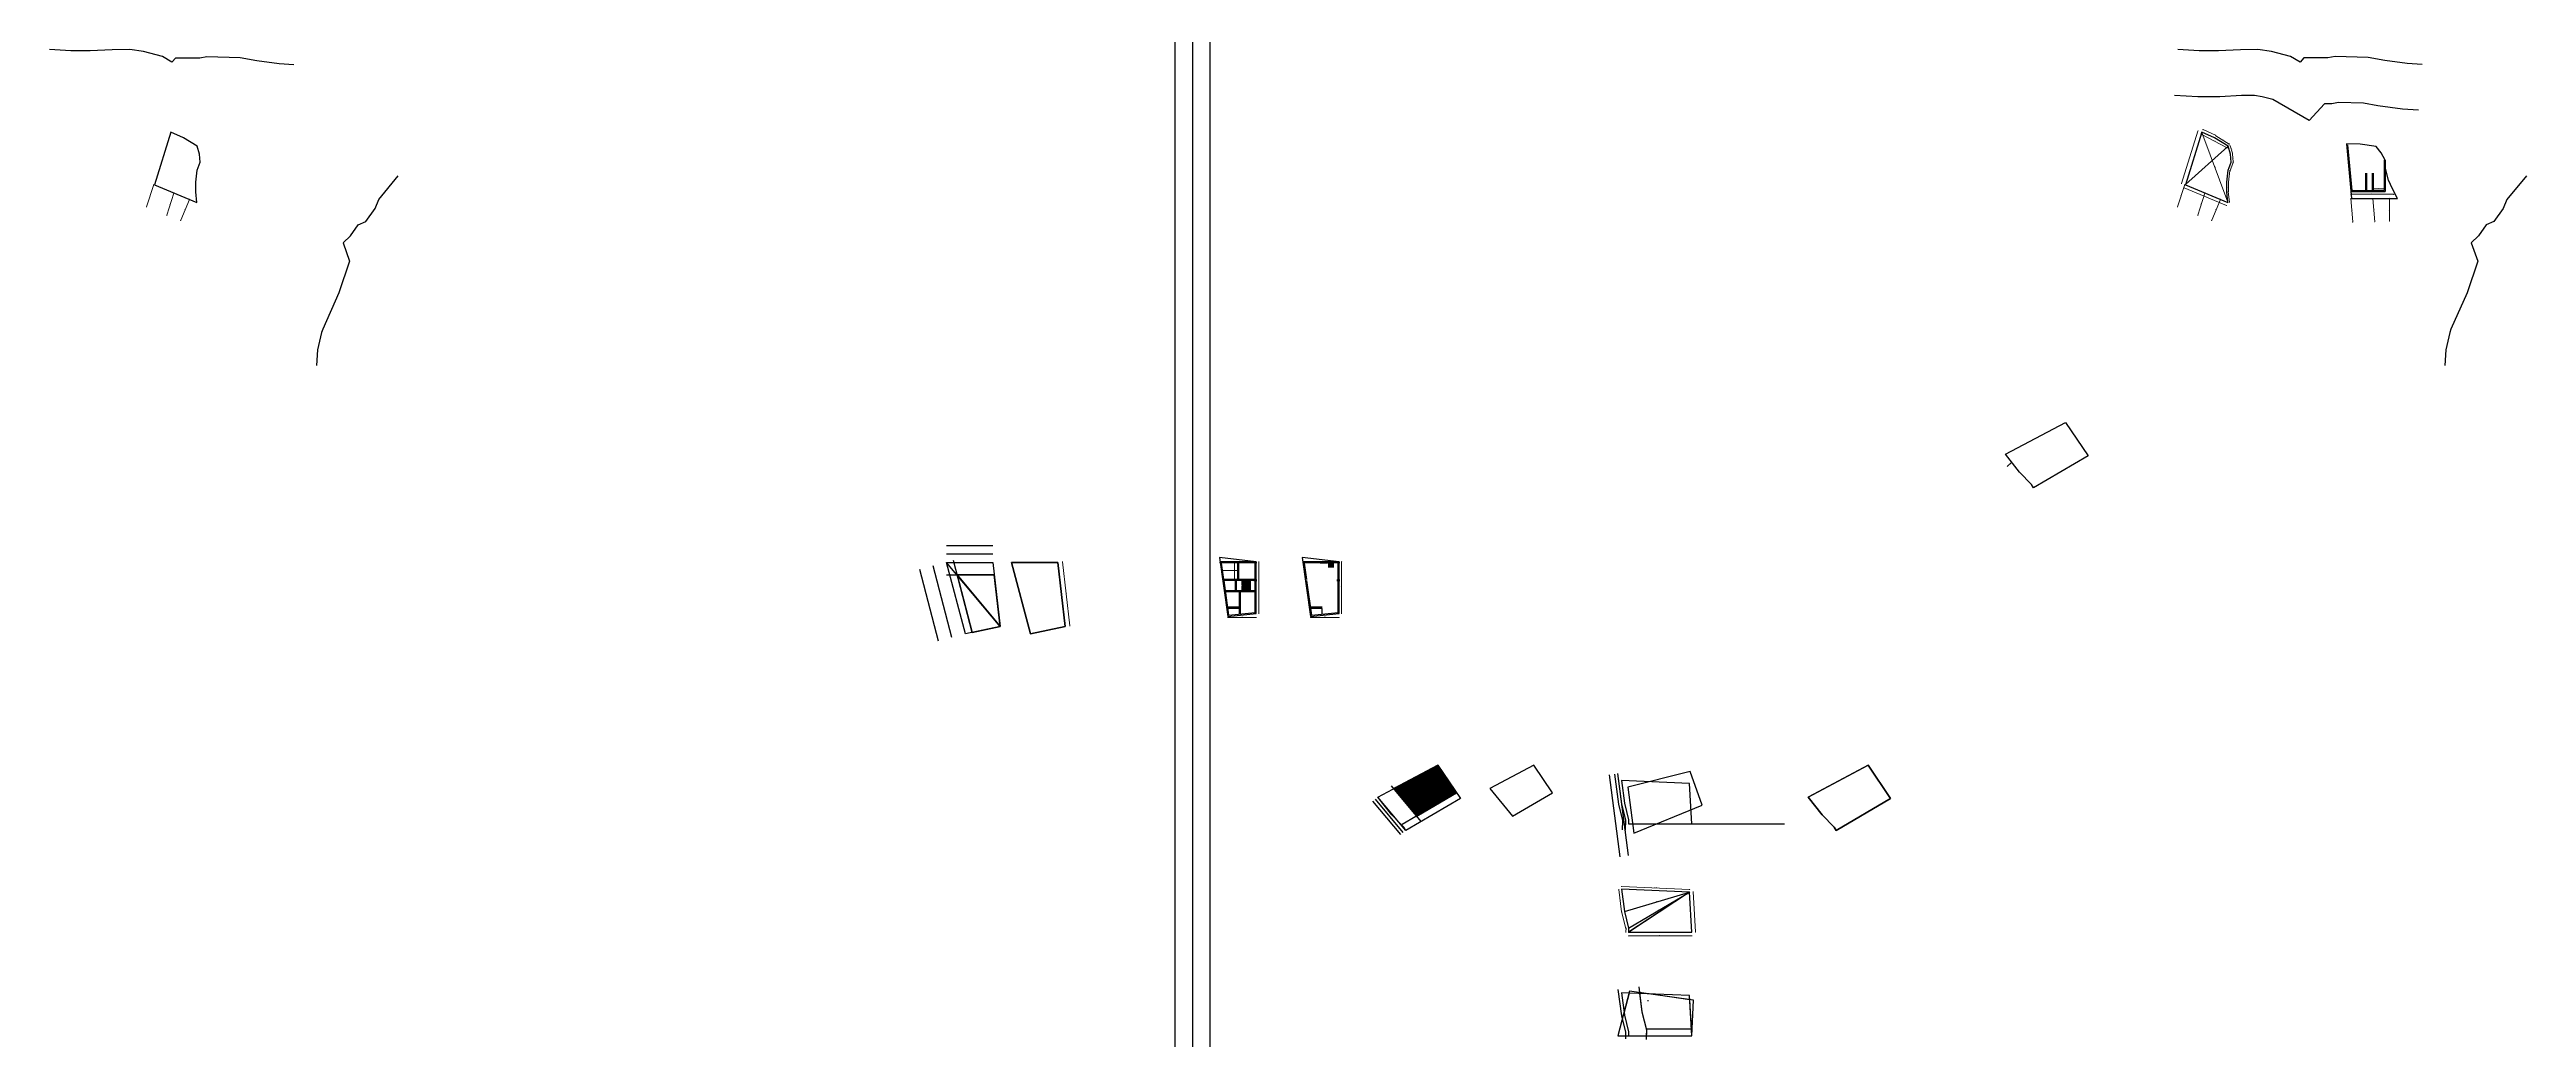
# Model space of a CAD drawing. Header units: inches. Extents: x 21312 to 154598, y -13316 to 16604.
# Drawn here: x 106803 to 128131, y -4416 to 4116 of the extents above; entities that cross this region are included whole.
import ezdxf

# ---------------------------------------------------------------- set-up
doc = ezdxf.new("R2010")
doc.units = ezdxf.units.IN
doc.header["$LTSCALE"] = 0.5
doc.header["$MEASUREMENT"] = 0
doc.header["$PDMODE"] = 66
doc.layers.add('hatch', color=9, linetype='Continuous', lineweight=0)
doc.layers.add('Toilet', color=7, linetype='Continuous', lineweight=25)
doc.styles.get("Standard").update_dxf_attribs({"font": 'arial.ttf'})
doc.dimstyles.new('S8', dxfattribs={"dimtxt": 5, "dimasz": 1, "dimexe": 6, "dimexo": 18, "dimgap": 1.9375, "dimtad": 1, "dimdec": 0, "dimzin": 3, "dimdsep": 46, "dimlunit": 4, "dimtxsty": 'Standard', "dimblk": 'dot 2', "dimcen": 12, "dimse1": 1, "dimse2": 1, "dimclrd": 1, "dimclre": 1, "dimclrt": 256, "dimadec": 0, "dimazin": 0, "dimtfac": 0.75, "dimtdec": 0, "dimtix": 1, "dimtmove": 1, "dimatfit": 3, "dimldrblk": 'DOT', "dimfxl": 1, "dimtolj": 1, "dimtzin": 0, "dimlwd": 9, "dimlwe": 9, "dimarcsym": 0})

# ---------------------------------------------------------------- blocks, each defined once
blk = doc.blocks.new('dot1')
at = {"layer": 'hatch'}
h = blk.add_hatch(color=256, dxfattribs=at)
edge = h.paths.add_edge_path()
edge.add_arc((0, 0), 1, 0, 360)
for p, q in [((3, 0), (-3, 0)), ((0, 3), (0, -3))]:
    blk.add_line(p, q, dxfattribs=at)
blk.add_circle((0, 0), 1, dxfattribs=at)
blk = doc.blocks.new('dot 2')
at = {"layer": 'hatch', "xscale": 0.5, "yscale": 0.5, "zscale": 0.5}
blk.add_blockref('dot1', (0, 0), dxfattribs=at)
blk = doc.blocks.new('*D967')
at = {"layer": 'Defpoints', "color": 0, "transparency": 16777216}
for p in [(107707, 2951), (107638, 2759), (107643, 2757)]:
    blk.add_point(p, dxfattribs=at)
at = {"layer": 'Toilet', "color": 1, "lineweight": 9, "transparency": 16777216}
blk.add_line((107701, 2952), (107638, 2760), dxfattribs=at)
for p, rotation in [((107701, 2953), 71.9130231666716), ((107638, 2759), 251.9130231666716)]:
    blk.add_blockref('dot 2', p, dxfattribs=dict(at, rotation=rotation))
at = {"layer": 'Toilet', "transparency": 16777216, "insert": (107665, 2857), "char_height": 5, "attachment_point": 5, "rotation": 71.913}
blk.add_mtext('\\A1;17\'-0"', dxfattribs=at)
blk = doc.blocks.new('_Dot')
at = {"color": 0, "linetype": 'ByBlock', "lineweight": -2}
blk.add_line((-0.5, 0), (-1, 0), dxfattribs=at)
at = {"color": 0, "linetype": 'ByBlock', "const_width": 0.5}
blk.add_lwpolyline([(-0.25, 0, 1), (0.25, 0, 1)], format="xyb", close=True, dxfattribs=at)
blk = doc.blocks.new('*D968')
at = {"layer": 'Defpoints', "color": 0, "transparency": 16777216}
for p in [(107889, 2875), (107814, 2687), (107828, 2683)]:
    blk.add_point(p, dxfattribs=at)
at = {"layer": 'Toilet', "color": 1, "lineweight": 9, "transparency": 16777216}
blk.add_line((107875, 2878), (107814, 2688), dxfattribs=at)
for p, rotation in [((107875, 2879), 72.2734538154306), ((107814, 2687), 252.2734538154306)]:
    blk.add_blockref('dot 2', p, dxfattribs=dict(at, rotation=rotation))
at = {"layer": 'Toilet', "transparency": 16777216, "insert": (107840, 2785), "char_height": 5, "attachment_point": 5, "rotation": 72.2735}
blk.add_mtext('\\A1;16\'-10"', dxfattribs=at)
blk = doc.blocks.new('*D969')
at = {"layer": 'Defpoints', "color": 0, "transparency": 16777216}
for p in [(108008, 2825), (108018, 2821), (107942, 2640)]:
    blk.add_point(p, dxfattribs=at)
at = {"layer": 'Toilet', "color": 1, "lineweight": 9, "transparency": 16777216}
blk.add_line((107933, 2645), (108008, 2824), dxfattribs=at)
for p, rotation in [((108008, 2825), 67.33430151703746), ((107932, 2644), 247.3343015170375)]:
    blk.add_blockref('dot 2', p, dxfattribs=dict(at, rotation=rotation))
at = {"layer": 'Toilet', "transparency": 16777216, "insert": (107966, 2736), "char_height": 5, "attachment_point": 5, "rotation": 67.3343}
blk.add_mtext('\\A1;16\'-4"', dxfattribs=at)
blk = doc.blocks.new('*D971')
at = {"layer": 'Defpoints', "color": 0, "transparency": 16777216}
for p in [(126625, 2833), (126635, 2629), (126641, 2630)]:
    blk.add_point(p, dxfattribs=at)
at = {"layer": 'Toilet', "color": 1, "lineweight": 9, "transparency": 16777216}
blk.add_line((126619, 2831), (126635, 2630), dxfattribs=at)
for p, rotation in [((126619, 2832), 94.57872164962922), ((126635, 2629), 274.5787216496292)]:
    blk.add_blockref('dot 2', p, dxfattribs=dict(at, rotation=rotation))
at = {"layer": 'Toilet', "transparency": 16777216, "insert": (126632, 2731), "char_height": 5, "attachment_point": 5, "rotation": 274.5787}
blk.add_mtext('\\A1;17\'-0"', dxfattribs=at)
blk = doc.blocks.new('*D972')
at = {"layer": 'Defpoints', "color": 0, "transparency": 16777216}
for p in [(126823, 2833), (126825, 2631), (126840, 2632)]:
    blk.add_point(p, dxfattribs=at)
at = {"layer": 'Toilet', "color": 1, "lineweight": 9, "transparency": 16777216}
blk.add_line((126808, 2831), (126825, 2632), dxfattribs=at)
for p, rotation in [((126808, 2832), 94.93915229838984), ((126825, 2631), 274.9391522983899)]:
    blk.add_blockref('dot 2', p, dxfattribs=dict(at, rotation=rotation))
at = {"layer": 'Toilet', "transparency": 16777216, "insert": (126821, 2732), "char_height": 5, "attachment_point": 5, "rotation": 274.9392}
blk.add_mtext('\\A1;16\'-10"', dxfattribs=at)
blk = doc.blocks.new('*D970')
at = {"layer": 'Defpoints', "color": 0, "transparency": 16777216}
for p in [(126951, 2833), (126962, 2833), (126962, 2637)]:
    blk.add_point(p, dxfattribs=at)
at = {"layer": 'Toilet', "color": 1, "lineweight": 9, "transparency": 16777216}
blk.add_line((126951, 2638), (126951, 2832), dxfattribs=at)
for p, rotation in [((126951, 2833), 90), ((126951, 2637), 270)]:
    blk.add_blockref('dot 2', p, dxfattribs=dict(at, rotation=rotation))
at = {"layer": 'Toilet', "transparency": 16777216, "insert": (126947, 2735), "char_height": 5, "attachment_point": 5, "rotation": 90}
blk.add_mtext('\\A1;16\'-4"', dxfattribs=at)
blk = doc.blocks.new('*D973')
at = {"layer": 'Defpoints', "color": 0, "transparency": 16777216}
for p in [(126619, 2893), (126988, 2893), (126988, 2868)]:
    blk.add_point(p, dxfattribs=at)
at = {"layer": 'Toilet', "color": 1, "lineweight": 9, "transparency": 16777216}
blk.add_line((126620, 2868), (126987, 2868), dxfattribs=at)
at = {"layer": 'Toilet', "color": 1, "lineweight": 9, "transparency": 16777216, "rotation": 180}
blk.add_blockref('dot 2', (126619, 2868), dxfattribs=at)
at = {"layer": 'Toilet', "color": 1, "lineweight": 9, "transparency": 16777216}
blk.add_blockref('dot 2', (126988, 2868), dxfattribs=at)
at = {"layer": 'Toilet', "transparency": 16777216, "insert": (126804, 2873), "char_height": 5, "attachment_point": 5}
blk.add_mtext('\\A1;30\'-9"', dxfattribs=at)
blk = doc.blocks.new('*D974')
at = {"layer": 'Defpoints', "color": 0, "transparency": 16777216}
for p in [(125195, 2951), (125126, 2759), (125132, 2757)]:
    blk.add_point(p, dxfattribs=at)
at = {"layer": 'Toilet', "color": 1, "lineweight": 9, "transparency": 16777216}
blk.add_line((125189, 2952), (125126, 2760), dxfattribs=at)
for p, rotation in [((125189, 2953), 71.9130231666716), ((125126, 2759), 251.9130231666716)]:
    blk.add_blockref('dot 2', p, dxfattribs=dict(at, rotation=rotation))
at = {"layer": 'Toilet', "transparency": 16777216, "insert": (125153, 2857), "char_height": 5, "attachment_point": 5, "rotation": 71.913}
blk.add_mtext('\\A1;17\'-0"', dxfattribs=at)
blk = doc.blocks.new('*D975')
at = {"layer": 'Defpoints', "color": 0, "transparency": 16777216}
for p in [(125377, 2875), (125302, 2687), (125316, 2683)]:
    blk.add_point(p, dxfattribs=at)
at = {"layer": 'Toilet', "color": 1, "lineweight": 9, "transparency": 16777216}
blk.add_line((125363, 2878), (125302, 2688), dxfattribs=at)
for p, rotation in [((125363, 2879), 72.2734538154306), ((125302, 2687), 252.2734538154306)]:
    blk.add_blockref('dot 2', p, dxfattribs=dict(at, rotation=rotation))
at = {"layer": 'Toilet', "transparency": 16777216, "insert": (125328, 2785), "char_height": 5, "attachment_point": 5, "rotation": 72.2735}
blk.add_mtext('\\A1;16\'-10"', dxfattribs=at)
blk = doc.blocks.new('*D976')
at = {"layer": 'Defpoints', "color": 0, "transparency": 16777216}
for p in [(125496, 2825), (125506, 2821), (125431, 2640)]:
    blk.add_point(p, dxfattribs=at)
at = {"layer": 'Toilet', "color": 1, "lineweight": 9, "transparency": 16777216}
blk.add_line((125421, 2645), (125496, 2824), dxfattribs=at)
for p, rotation in [((125496, 2825), 67.33430151703746), ((125421, 2644), 247.3343015170375)]:
    blk.add_blockref('dot 2', p, dxfattribs=dict(at, rotation=rotation))
at = {"layer": 'Toilet', "transparency": 16777216, "insert": (125454, 2736), "char_height": 5, "attachment_point": 5, "rotation": 67.3343}
blk.add_mtext('\\A1;16\'-4"', dxfattribs=at)
blk = doc.blocks.new('*D977')
at = {"layer": 'Defpoints', "color": 0, "transparency": 16777216}
for p in [(126813, 2902), (126905, 2915), (126905, 2902)]:
    blk.add_point(p, dxfattribs=at)
at = {"layer": 'Toilet', "color": 1, "lineweight": 9, "transparency": 16777216}
blk.add_line((126814, 2915), (126904, 2915), dxfattribs=at)
at = {"layer": 'Toilet', "color": 1, "lineweight": 9, "transparency": 16777216, "rotation": 180}
blk.add_blockref('dot 2', (126813, 2915), dxfattribs=at)
at = {"layer": 'Toilet', "color": 1, "lineweight": 9, "transparency": 16777216}
blk.add_blockref('dot 2', (126905, 2915), dxfattribs=at)
at = {"layer": 'Toilet', "transparency": 16777216, "insert": (126859, 2919), "char_height": 5, "attachment_point": 5}
blk.add_mtext('\\A1;7\'-8"', dxfattribs=at)
blk = doc.blocks.new('*D978')
at = {"layer": 'Defpoints', "color": 0, "transparency": 16777216}
for p in [(125195, 2951), (125560, 2798), (125549, 2772)]:
    blk.add_point(p, dxfattribs=at)
at = {"layer": 'Toilet', "color": 1, "lineweight": 9, "transparency": 16777216}
blk.add_line((125185, 2924), (125548, 2772), dxfattribs=at)
for p, rotation in [((125184, 2924), 157.3343015170392), ((125549, 2772), 337.3343015170393)]:
    blk.add_blockref('dot 2', p, dxfattribs=dict(at, rotation=rotation))
at = {"layer": 'Toilet', "transparency": 16777216, "insert": (125368, 2852), "char_height": 5, "attachment_point": 5, "rotation": 337.3343}
blk.add_mtext('\\A1;33\'-0"', dxfattribs=at)
blk = doc.blocks.new('*D979')
at = {"layer": 'Defpoints', "color": 0, "transparency": 16777216}
for p in [(125336, 3402), (125161, 2961), (125195, 2951)]:
    blk.add_point(p, dxfattribs=at)
at = {"layer": 'Toilet', "color": 1, "lineweight": 9, "transparency": 16777216}
blk.add_line((125302, 3412), (125162, 2962), dxfattribs=at)
for p, rotation in [((125302, 3413), 72.67671750286634), ((125161, 2961), 252.6767175028664)]:
    blk.add_blockref('dot 2', p, dxfattribs=dict(at, rotation=rotation))
at = {"layer": 'Toilet', "transparency": 16777216, "insert": (125227, 3188), "char_height": 5, "attachment_point": 5, "rotation": 72.6767}
blk.add_mtext('\\A1;39\'-5"', dxfattribs=at)
blk = doc.blocks.new('*D980')
at = {"layer": 'Defpoints', "color": 0, "transparency": 16777216}
for p in [(125336, 3402), (125560, 2798), (125560, 2798)]:
    blk.add_point(p, dxfattribs=at)
at = {"layer": 'Toilet', "color": 1, "lineweight": 9, "transparency": 16777216}
blk.add_line((125336, 3401), (125559, 2799), dxfattribs=at)
for p, rotation in [((125336, 3402), 110.383824180893), ((125560, 2798), 290.383824180893)]:
    blk.add_blockref('dot 2', p, dxfattribs=dict(at, rotation=rotation))
at = {"layer": 'Toilet', "transparency": 16777216, "insert": (125452, 3102), "char_height": 5, "attachment_point": 5, "rotation": 290.3838}
blk.add_mtext('\\A1;53\'-8"', dxfattribs=at)
blk = doc.blocks.new('*D981')
at = {"layer": 'Defpoints', "color": 0, "transparency": 16777216}
for p in [(125551, 2890), (125560, 2798), (125564, 2891)]:
    blk.add_point(p, dxfattribs=at)
at = {"layer": 'Toilet', "color": 1, "lineweight": 9, "transparency": 16777216}
blk.add_line((125573, 2801), (125564, 2890), dxfattribs=at)
for p, rotation in [((125564, 2891), 95.46747812113148), ((125573, 2800), 275.4674781211315)]:
    blk.add_blockref('dot 2', p, dxfattribs=dict(at, rotation=rotation))
at = {"layer": 'Toilet', "transparency": 16777216, "insert": (125573, 2846), "char_height": 5, "attachment_point": 5, "rotation": 275.4675}
blk.add_mtext('\\A1;7\'-8"', dxfattribs=at)
blk = doc.blocks.new('*D982')
at = {"layer": 'Defpoints', "color": 0, "transparency": 16777216}
for p in [(125551, 2973), (125551, 2890), (125565, 2973)]:
    blk.add_point(p, dxfattribs=at)
at = {"layer": 'Toilet', "color": 1, "lineweight": 9, "transparency": 16777216}
blk.add_line((125565, 2891), (125565, 2972), dxfattribs=at)
for p, rotation in [((125565, 2973), 90), ((125565, 2890), 270)]:
    blk.add_blockref('dot 2', p, dxfattribs=dict(at, rotation=rotation))
at = {"layer": 'Toilet', "transparency": 16777216, "insert": (125561, 2932), "char_height": 5, "attachment_point": 5, "rotation": 90}
blk.add_mtext('\\A1;6\'-11"', dxfattribs=at)
blk = doc.blocks.new('*D983')
at = {"layer": 'Defpoints', "color": 0, "transparency": 16777216}
for p in [(125563, 3075), (125578, 3073), (125551, 2973)]:
    blk.add_point(p, dxfattribs=at)
at = {"layer": 'Toilet', "color": 1, "lineweight": 9, "transparency": 16777216}
blk.add_line((125566, 2973), (125578, 3072), dxfattribs=at)
for p, rotation in [((125578, 3073), 83.1033558696799), ((125566, 2972), 263.1033558696799)]:
    blk.add_blockref('dot 2', p, dxfattribs=dict(at, rotation=rotation))
at = {"layer": 'Toilet', "transparency": 16777216, "insert": (125568, 3023), "char_height": 5, "attachment_point": 5, "rotation": 83.1034}
blk.add_mtext('\\A1;8\'-7"', dxfattribs=at)
blk = doc.blocks.new('*D984')
at = {"layer": 'Defpoints', "color": 0, "transparency": 16777216}
for p in [(125563, 3075), (125589, 3144), (125604, 3138)]:
    blk.add_point(p, dxfattribs=at)
at = {"layer": 'Toilet', "color": 1, "lineweight": 9, "transparency": 16777216}
blk.add_line((125579, 3070), (125604, 3137), dxfattribs=at)
for p, rotation in [((125579, 3069), 249.5702658983903), ((125604, 3138), 69.57026589839025)]:
    blk.add_blockref('dot 2', p, dxfattribs=dict(at, rotation=rotation))
at = {"layer": 'Toilet', "transparency": 16777216, "insert": (125587, 3105), "char_height": 5, "attachment_point": 5, "rotation": 69.5703}
blk.add_mtext('\\A1;6\'-2"', dxfattribs=at)
blk = doc.blocks.new('*D985')
at = {"layer": 'Defpoints', "color": 0, "transparency": 16777216}
for p in [(125583, 3214), (125600, 3216), (125589, 3144)]:
    blk.add_point(p, dxfattribs=at)
at = {"layer": 'Toilet', "color": 1, "lineweight": 9, "transparency": 16777216}
blk.add_line((125607, 3147), (125601, 3215), dxfattribs=at)
for p, rotation in [((125600, 3216), 95.20476700258106), ((125607, 3146), 275.2047670025811)]:
    blk.add_blockref('dot 2', p, dxfattribs=dict(at, rotation=rotation))
at = {"layer": 'Toilet', "transparency": 16777216, "insert": (125608, 3181), "char_height": 5, "attachment_point": 5, "rotation": 275.2048}
blk.add_mtext('\\A1;5\'-11"', dxfattribs=at)
blk = doc.blocks.new('*D986')
at = {"layer": 'Defpoints', "color": 0, "transparency": 16777216}
for p in [(125562, 3282), (125580, 3287), (125583, 3214)]:
    blk.add_point(p, dxfattribs=at)
at = {"layer": 'Toilet', "color": 1, "lineweight": 9, "transparency": 16777216}
blk.add_line((125600, 3221), (125580, 3286), dxfattribs=at)
for p, rotation in [((125580, 3287), 107.2557621623431), ((125601, 3220), 287.2557621623431)]:
    blk.add_blockref('dot 2', p, dxfattribs=dict(at, rotation=rotation))
at = {"layer": 'Toilet', "transparency": 16777216, "insert": (125594, 3255), "char_height": 5, "attachment_point": 5, "rotation": 287.2558}
blk.add_mtext('\\A1;5\'-11"', dxfattribs=at)
blk = doc.blocks.new('*D987')
at = {"layer": 'Defpoints', "color": 0, "transparency": 16777216}
for p in [(125336, 3402), (125554, 3267), (125562, 3282)]:
    blk.add_point(p, dxfattribs=at)
at = {"layer": 'Toilet', "color": 1, "lineweight": 9, "transparency": 16777216}
blk.add_line((125329, 3387), (125553, 3268), dxfattribs=at)
for p, rotation in [((125328, 3387), 151.9869603306244), ((125554, 3267), 331.9869603306244)]:
    blk.add_blockref('dot 2', p, dxfattribs=dict(at, rotation=rotation))
at = {"layer": 'Toilet', "transparency": 16777216, "insert": (125443, 3331), "char_height": 5, "attachment_point": 5, "rotation": 331.987}
blk.add_mtext('\\A1;21\'-4"', dxfattribs=at)
blk = doc.blocks.new('*D988')
at = {"layer": 'Defpoints', "color": 0, "transparency": 16777216}
for p in [(125346, 3425), (125336, 3402), (125444, 3354)]:
    blk.add_point(p, dxfattribs=at)
at = {"layer": 'Toilet', "color": 1, "lineweight": 9, "transparency": 16777216}
blk.add_line((125454, 3377), (125347, 3425), dxfattribs=at)
for p, rotation in [((125346, 3425), 155.9703402109175), ((125455, 3377), 335.9703402109175)]:
    blk.add_blockref('dot 2', p, dxfattribs=dict(at, rotation=rotation))
at = {"layer": 'Toilet', "transparency": 16777216, "insert": (125402, 3405), "char_height": 5, "attachment_point": 5, "rotation": 335.9703}
blk.add_mtext('\\A1;9\'-11"', dxfattribs=at)
blk = doc.blocks.new('*D989')
at = {"layer": 'Defpoints', "color": 0, "transparency": 16777216}
for p in [(125444, 3354), (125456, 3373), (125562, 3282)]:
    blk.add_point(p, dxfattribs=at)
at = {"layer": 'Toilet', "color": 1, "lineweight": 9, "transparency": 16777216}
blk.add_line((125572, 3301), (125457, 3372), dxfattribs=at)
for p, rotation in [((125456, 3373), 148.5370147154055), ((125573, 3301), 328.5370147154056)]:
    blk.add_blockref('dot 2', p, dxfattribs=dict(at, rotation=rotation))
at = {"layer": 'Toilet', "transparency": 16777216, "insert": (125517, 3341), "char_height": 5, "attachment_point": 5, "rotation": 328.537}
blk.add_mtext('\\A1;11\'-6"', dxfattribs=at)
blk = doc.blocks.new('*D996')
at = {"layer": 'Defpoints', "color": 0, "transparency": 16777216}
for p in [(116906, -375), (116906, -404), (117032, -386)]:
    blk.add_point(p, dxfattribs=at)
at = {"layer": 'Toilet', "color": 1, "lineweight": 9, "transparency": 16777216}
blk.add_line((117031, -375), (116907, -375), dxfattribs=at)
at = {"layer": 'Toilet', "color": 1, "lineweight": 9, "transparency": 16777216, "rotation": 180}
blk.add_blockref('dot 2', (116906, -375), dxfattribs=at)
at = {"layer": 'Toilet', "color": 1, "lineweight": 9, "transparency": 16777216}
blk.add_blockref('dot 2', (117032, -375), dxfattribs=at)
at = {"layer": 'Toilet', "transparency": 16777216, "insert": (116969, -370), "char_height": 5, "attachment_point": 5}
blk.add_mtext('\\A1;10\'-6"', dxfattribs=at)
blk = doc.blocks.new('*D997')
at = {"layer": 'Defpoints', "color": 0, "transparency": 16777216}
for p in [(116965, -307), (116965, -451), (117006, -451)]:
    blk.add_point(p, dxfattribs=at)
at = {"layer": 'Toilet', "color": 1, "lineweight": 9, "transparency": 16777216}
blk.add_line((117006, -308), (117006, -450), dxfattribs=at)
for p, rotation in [((117006, -307), 90), ((117006, -451), 270)]:
    blk.add_blockref('dot 2', p, dxfattribs=dict(at, rotation=rotation))
at = {"layer": 'Toilet', "transparency": 16777216, "insert": (117002, -379), "char_height": 5, "attachment_point": 5, "rotation": 90}
blk.add_mtext('\\A1;12\'-0"', dxfattribs=at)
blk = doc.blocks.new('*D998')
at = {"layer": 'Defpoints', "color": 0, "transparency": 16777216}
for p in [(115485, -304), (115590, -851), (115549, -856)]:
    blk.add_point(p, dxfattribs=at)
at = {"layer": 'Toilet', "color": 1, "lineweight": 9, "transparency": 16777216}
blk.add_line((115526, -300), (115590, -850), dxfattribs=at)
for p, rotation in [((115526, -299), 96.59890211533462), ((115590, -851), 276.5989021153346)]:
    blk.add_blockref('dot 2', p, dxfattribs=dict(at, rotation=rotation))
at = {"layer": 'Toilet', "transparency": 16777216, "insert": (115563, -575), "char_height": 5, "attachment_point": 5, "rotation": 276.5989}
blk.add_mtext('\\A1;46\'-4"', dxfattribs=at)
blk = doc.blocks.new('*D1008')
at = {"layer": 'Defpoints', "color": 0, "transparency": 16777216}
for p in [(117908, -298), (117929, -298), (117908, -745)]:
    blk.add_point(p, dxfattribs=at)
at = {"layer": 'Toilet', "color": 1, "lineweight": 9, "transparency": 16777216}
blk.add_line((117929, -744), (117929, -299), dxfattribs=at)
for p, rotation in [((117929, -298), 90), ((117929, -745), 270)]:
    blk.add_blockref('dot 2', p, dxfattribs=dict(at, rotation=rotation))
at = {"layer": 'Toilet', "transparency": 16777216, "insert": (117924, -522), "char_height": 5, "attachment_point": 5, "rotation": 90}
blk.add_mtext('\\A1;37\'-3"', dxfattribs=at)
blk = doc.blocks.new('*D1011')
at = {"layer": 'Defpoints', "color": 0, "transparency": 16777216}
for p in [(123660, 522), (123667, 514), (123705, 550)]:
    blk.add_point(p, dxfattribs=at)
at = {"layer": 'Toilet', "color": 1, "lineweight": 9, "transparency": 16777216}
blk.add_line((123698, 557), (123661, 522), dxfattribs=at)
for p, rotation in [((123660, 522), 222.5932418984174), ((123699, 557), 42.59324189841744)]:
    blk.add_blockref('dot 2', p, dxfattribs=dict(at, rotation=rotation))
at = {"layer": 'Toilet', "transparency": 16777216, "insert": (123676, 543), "char_height": 5, "attachment_point": 5, "rotation": 42.5932}
blk.add_mtext('\\A1;4\'-5"', dxfattribs=at)
blk = doc.blocks.new('*D1012')
at = {"layer": 'Defpoints', "color": 0, "transparency": 16777216}
for p in [(120339, -3120), (120340, -3097), (120925, -3145)]:
    blk.add_point(p, dxfattribs=at)
at = {"layer": 'Toilet', "color": 1, "lineweight": 9, "transparency": 16777216}
blk.add_line((120925, -3123), (120341, -3097), dxfattribs=at)
for p, rotation in [((120340, -3097), 177.5216930190121), ((120926, -3123), 357.521693019012)]:
    blk.add_blockref('dot 2', p, dxfattribs=dict(at, rotation=rotation))
at = {"layer": 'Toilet', "transparency": 16777216, "insert": (120634, -3105), "char_height": 5, "attachment_point": 5, "rotation": 357.5217}
blk.add_mtext('\\A1;48\'-11"', dxfattribs=at)
blk = doc.blocks.new('*D1013')
at = {"layer": 'Defpoints', "color": 0, "transparency": 16777216}
for p in [(120925, -3145), (120955, -3143), (120946, -3491)]:
    blk.add_point(p, dxfattribs=at)
at = {"layer": 'Toilet', "color": 1, "lineweight": 9, "transparency": 16777216}
blk.add_line((120975, -3489), (120955, -3144), dxfattribs=at)
for p, rotation in [((120955, -3143), 93.31580900867868), ((120975, -3490), 273.3158090086787)]:
    blk.add_blockref('dot 2', p, dxfattribs=dict(at, rotation=rotation))
at = {"layer": 'Toilet', "transparency": 16777216, "insert": (120969, -3316), "char_height": 5, "attachment_point": 5, "rotation": 273.3158}
blk.add_mtext('\\A1;28\'-11"', dxfattribs=at)
blk = doc.blocks.new('*D1014')
at = {"layer": 'Defpoints', "color": 0, "transparency": 16777216}
for p in [(120400, -3491), (120946, -3491), (120946, -3523)]:
    blk.add_point(p, dxfattribs=at)
at = {"layer": 'Toilet', "color": 1, "lineweight": 9, "transparency": 16777216}
blk.add_line((120401, -3523), (120945, -3523), dxfattribs=at)
at = {"layer": 'Toilet', "color": 1, "lineweight": 9, "transparency": 16777216, "rotation": 180}
blk.add_blockref('dot 2', (120400, -3523), dxfattribs=at)
at = {"layer": 'Toilet', "color": 1, "lineweight": 9, "transparency": 16777216}
blk.add_blockref('dot 2', (120946, -3523), dxfattribs=at)
at = {"layer": 'Toilet', "transparency": 16777216, "insert": (120673, -3518), "char_height": 5, "attachment_point": 5}
blk.add_mtext('\\A1;45\'-6"', dxfattribs=at)
blk = doc.blocks.new('*D1015')
at = {"layer": 'Defpoints', "color": 0, "transparency": 16777216}
for p in [(120339, -3120), (120340, -3317), (120365, -3314)]:
    blk.add_point(p, dxfattribs=at)
at = {"layer": 'Toilet', "color": 1, "lineweight": 9, "transparency": 16777216}
blk.add_line((120315, -3124), (120340, -3316), dxfattribs=at)
for p, rotation in [((120315, -3123), 97.4909950211107), ((120340, -3317), 277.4909950211107)]:
    blk.add_blockref('dot 2', p, dxfattribs=dict(at, rotation=rotation))
at = {"layer": 'Toilet', "transparency": 16777216, "insert": (120332, -3220), "char_height": 5, "attachment_point": 5, "rotation": 277.491}
blk.add_mtext('\\A1;16\'-4"', dxfattribs=at)
blk = doc.blocks.new('*D1016')
at = {"layer": 'Defpoints', "color": 0, "transparency": 16777216}
for p in [(120365, -3314), (120377, -3463), (120401, -3457)]:
    blk.add_point(p, dxfattribs=at)
at = {"layer": 'Toilet', "color": 1, "lineweight": 9, "transparency": 16777216}
blk.add_line((120341, -3321), (120377, -3462), dxfattribs=at)
for p, rotation in [((120341, -3320), 104.0708242848216), ((120377, -3463), 284.0708242848216)]:
    blk.add_blockref('dot 2', p, dxfattribs=dict(at, rotation=rotation))
at = {"layer": 'Toilet', "transparency": 16777216, "insert": (120363, -3390), "char_height": 5, "attachment_point": 5, "rotation": 284.0708}
blk.add_mtext('\\A1;12\'-3"', dxfattribs=at)
blk = doc.blocks.new('*D1017')
at = {"layer": 'Defpoints', "color": 0, "transparency": 16777216}
for p in [(120377, -3491), (120400, -3491), (120401, -3457)]:
    blk.add_point(p, dxfattribs=at)
at = {"layer": 'Toilet', "color": 1, "lineweight": 9, "transparency": 16777216}
blk.add_line((120378, -3457), (120377, -3490), dxfattribs=at)
for p, rotation in [((120377, -3491), 268.4639133399635), ((120378, -3456), 88.46391333996351)]:
    blk.add_blockref('dot 2', p, dxfattribs=dict(at, rotation=rotation))
at = {"layer": 'Toilet', "transparency": 16777216, "insert": (120373, -3473), "char_height": 5, "attachment_point": 5, "rotation": 88.4639}
blk.add_mtext('\\A1;2\'-11"', dxfattribs=at)
blk = doc.blocks.new('*D1019')
at = {"layer": 'Defpoints', "color": 0, "transparency": 16777216}
for p in [(120925, -3145), (120925, -3145), (120365, -3314)]:
    blk.add_point(p, dxfattribs=at)
at = {"layer": 'Toilet', "color": 1, "lineweight": 9, "transparency": 16777216}
blk.add_line((120366, -3314), (120925, -3145), dxfattribs=at)
for p, rotation in [((120925, -3145), 16.75879006115607), ((120365, -3314), 196.7587900611561)]:
    blk.add_blockref('dot 2', p, dxfattribs=dict(at, rotation=rotation))
at = {"layer": 'Toilet', "transparency": 16777216, "insert": (120644, -3225), "char_height": 5, "attachment_point": 5, "rotation": 16.7588}
blk.add_mtext('\\A1;48\'-9"', dxfattribs=at)
blk = doc.blocks.new('*D1020')
at = {"layer": 'Defpoints', "color": 0, "transparency": 16777216}
for p in [(120925, -3145), (120925, -3145), (120401, -3457)]:
    blk.add_point(p, dxfattribs=at)
at = {"layer": 'Toilet', "color": 1, "lineweight": 9, "transparency": 16777216}
blk.add_line((120402, -3456), (120925, -3146), dxfattribs=at)
for p, rotation in [((120925, -3145), 30.69136451298193), ((120401, -3457), 210.6913645129819)]:
    blk.add_blockref('dot 2', p, dxfattribs=dict(at, rotation=rotation))
at = {"layer": 'Toilet', "transparency": 16777216, "insert": (120661, -3297), "char_height": 5, "attachment_point": 5, "rotation": 30.6914}
blk.add_mtext('\\A1;50\'-10"', dxfattribs=at)
blk = doc.blocks.new('*D1021')
at = {"layer": 'Defpoints', "color": 0, "transparency": 16777216}
for p in [(120925, -3145), (120400, -3491), (120400, -3491)]:
    blk.add_point(p, dxfattribs=at)
at = {"layer": 'Toilet', "color": 1, "lineweight": 9, "transparency": 16777216}
blk.add_line((120925, -3146), (120401, -3491), dxfattribs=at)
for p, rotation in [((120925, -3145), 33.35536942396011), ((120400, -3491), 213.3553694239601)]:
    blk.add_blockref('dot 2', p, dxfattribs=dict(at, rotation=rotation))
at = {"layer": 'Toilet', "transparency": 16777216, "insert": (120660, -3314), "char_height": 5, "attachment_point": 5, "rotation": 33.3554}
blk.add_mtext('\\A1;52\'-5"', dxfattribs=at)

msp = doc.modelspace()

# ---------------------------------------------------------------- hatches: boundary and pattern name
at = {"layer": 'Toilet'}
h = msp.add_hatch(dxfattribs=at)
h.set_pattern_fill('ANSI31', color=256)
h.paths.add_polyline_path([(118758.7, -2050.9), (118378.6, -2252.7), (118575.7, -2490.3), (118917.9, -2289.1)])

# ---------------------------------------------------------------- linework, layer by layer
for p, q in [((126590.7, 3294.2), (126627.4, 2901.9)), ((126747.4, 2901.9), (126747.4, 3050.6)), ((126756.4, 2901.9), (126756.4, 3050.6)), ((126804.4, 2901.9), (126804.4, 3050.6)), ((126813.4, 2901.9), (126813.4, 3050.6)), ((126905.1, 3163), (126905.1, 2901.9)), ((126914.1, 3163), (126914.1, 2892.9)), ((126619.2, 2892.9), (126914.1, 2892.9)), ((126627.4, 2901.9), (126905.1, 2901.9)), ((126627.4, 2901.9), (126747.4, 2901.9)), ((114527.9, -159.8), (114925.9, -159.8)), ((114457.6, -981.8), (114295.8, -364.7)), ((114573.7, -951.4), (114411.8, -334.2)), ((114527.9, -231.8), (114925.9, -231.8)), ((114527.9, -303.8), (114925.9, -303.8)), ((114989.8, -856.1), (114527.9, -303.8)), ((114689.7, -920.9), (114527.9, -303.8)), ((114527.9, -411.8), (114938.4, -411.8)), ((114748.4, -908.3), (114586, -288.6)), ((114925.9, -303.8), (114989.8, -856.1)), ((115087.4, -303.8), (115485.4, -303.8)), ((115249.2, -920.9), (115087.4, -303.8)), ((115485.4, -303.8), (115549.3, -856.1)), ((117194.3, -298.1), (116876.2, -261.3)), ((116876.2, -261.3), (116876.3, -261.3)), ((116876.3, -261.3), (116948.5, -769.4)), ((117194.3, -298.1), (116881.5, -298.1)), ((116892.6, -312.1), (116912.3, -451.1)), ((117031.9, -307.1), (116897.5, -307.1)), ((117031.9, -312.1), (117031.9, -451.1)), ((117040.9, -312.1), (117040.9, -451.1)), ((117180.3, -307.1), (117045.9, -307.1)), ((117185.3, -451.1), (117185.3, -312.1)), ((117194.3, -745.3), (117194.3, -298.1)), ((117907.8, -298.1), (117589.8, -261.3)), ((117589.8, -261.3), (117589.8, -261.3)), ((117589.8, -261.3), (117662.1, -769.4)), ((117907.8, -298.1), (117595, -298.1)), ((117606.1, -312.1), (117625.9, -451.1)), ((117745.4, -307.1), (117611, -307.1)), ((117893.8, -307.1), (117759.4, -307.1)), ((117759.4, -307.1), (117807.4, -307.1)), ((117807.4, -307.1), (117807.4, -298.1)), ((117810.4, -307.1), (117810.4, -298.1)), ((117816.8, -307.1), (117816.8, -349.1)), ((117826.8, -307.1), (117826.8, -349.1)), ((117836.8, -307.1), (117836.8, -349.1)), ((117846.8, -307.1), (117846.8, -349.1)), ((117856.8, -349.1), (117856.8, -307.1)), ((117856.8, -307.1), (117856.8, -349.1)), ((117898.8, -451.1), (117898.8, -312.1)), ((117907.8, -745.3), (117907.8, -298.1)), ((117031.9, -451.1), (116912.3, -451.1)), ((117180.3, -460.1), (116913.6, -460.1)), ((116913.6, -460.1), (116956.2, -759.6)), ((117073.3, -550.1), (116926.4, -550.1)), ((117073.3, -559.1), (116927.7, -559.1)), ((117016.3, -550.1), (117016.3, -460.1)), ((117025.3, -550.1), (117025.3, -460.1)), ((117185.3, -451.1), (117040.9, -451.1)), ((117048.9, -691.2), (117048.9, -559.1)), ((117057.9, -749.7), (117057.9, -559.1)), ((117073.3, -502.1), (117073.3, -460.1)), ((117143.3, -502.1), (117073.3, -502.1)), ((117143.3, -508.1), (117073.3, -508.1)), ((117073.3, -550.1), (117073.3, -508.1)), ((117185.3, -550.1), (117073.3, -550.1)), ((117073.3, -550.1), (117073.3, -559.1)), ((117185.3, -559.1), (117073.3, -559.1)), ((117083.3, -502.1), (117083.3, -460.1)), ((117083.3, -550.1), (117083.3, -508.1)), ((117093.3, -502.1), (117093.3, -460.1)), ((117093.3, -550.1), (117093.3, -508.1)), ((117103.3, -502.1), (117103.3, -460.1)), ((117103.3, -550.1), (117103.3, -508.1)), ((117113.3, -502.1), (117113.3, -460.1)), ((117113.3, -550.1), (117113.3, -508.1)), ((117123.3, -502.1), (117123.3, -460.1)), ((117123.3, -550.1), (117123.3, -508.1)), ((117133.3, -502.1), (117133.3, -460.1)), ((117133.3, -550.1), (117133.3, -508.1)), ((117143.3, -550.1), (117143.3, -460.1)), ((117185.3, -737.2), (117185.3, -465.1)), ((117627.2, -460.1), (117669.8, -759.6)), ((117898.8, -737.2), (117898.8, -465.1)), ((117048.9, -691.2), (116946.5, -691.2)), ((117048.9, -700.2), (116947.8, -700.2)), ((116948.5, -769.4), (117194.3, -745.3)), ((116956.2, -759.6), (117185.3, -737.2)), ((117048.9, -751.4), (117048.9, -700.2)), ((117762.4, -691.2), (117660, -691.2)), ((117762.4, -700.2), (117661.3, -700.2)), ((117662.1, -769.4), (117907.8, -745.3)), ((117669.8, -759.6), (117898.8, -737.2)), ((117762.4, -751.4), (117762.4, -700.2)), ((114989.8, -856.1), (114689.7, -920.9)), ((115549.3, -856.1), (115249.2, -920.9)), ((118240.6, -2326), (118758.7, -2050.9)), ((118758.7, -2050.9), (118951.3, -2339.1)), ((121945.7, -2326), (122463.9, -2050.9)), ((122463.9, -2050.9), (122656.5, -2339.1)), ((118460, -2632.8), (118219.8, -2343.2)), ((118361, -2480.4), (118240.6, -2326)), ((118480.8, -2615.6), (118240.6, -2326)), ((118614.5, -2537.1), (118358.4, -2228.3)), ((118920.9, -2287.4), (118450.4, -2563.9)), ((118951.3, -2339.1), (118480.8, -2615.6)), ((122066.1, -2480.4), (121945.7, -2326)), ((122656.5, -2339.1), (122186, -2615.6)), ((118439.3, -2650.1), (118199.1, -2360.4)), ((118464.1, -2585.3), (118361, -2480.4)), ((120399.8, -2556.1), (121741.4, -2556.1)), ((122169.2, -2585.3), (122066.1, -2480.4)), ((118480.8, -2615.6), (118464.1, -2585.3)), ((122186, -2615.6), (122169.2, -2585.3)), ((120364.9, -3314), (120925.5, -3145.2)), ((120925.5, -3145.2), (120399.8, -3491.2)), ((120400.7, -3456.7), (120925.5, -3145.2))]:
    msp.add_line(p, q, dxfattribs=at)
for p in [(116495.9, -418.8), (116647.1, -418.8), (116798.3, -418.8)]:
    msp.add_xline(p, (0, 1), dxfattribs=at)
for points in [[(107857, 4007.4), (107774.6, 4054.9), (107611.2, 4097.2), (107493.6, 4114.9), (107343.2, 4113.9), (107154.1, 4104.7), (106987.7, 4102.9), (106803.3, 4115.8)], [(107857, 4007.4), (107890.5, 4044.5), (108096.6, 4044.5), (108158.8, 4055.1), (108444.7, 4047.3), (108587.2, 4021.2), (108780, 3996.5), (108907.7, 3986.9)], [(127232.6, 3986.9), (127104.9, 3996.5), (126912.1, 4021.2), (126769.6, 4047.3), (126483.6, 4055.1), (126421.5, 4044.5), (126215.4, 4044.5), (126181.9, 4007.4), (126099.5, 4054.9), (125936.1, 4097.2), (125818.5, 4114.9), (125668.1, 4113.9), (125479, 4104.7), (125312.6, 4102.9), (125128.2, 4115.8)], [(127203.1, 3592), (127064.9, 3602.3), (126851.1, 3629.8), (126728.3, 3652.3), (126511.9, 3658.2), (126455.1, 3648.5), (126391.4, 3648.5), (126261.3, 3504.4), (125948.2, 3685), (125856.9, 3708.7), (125790.1, 3718.7), (125678.9, 3718), (125490.8, 3708.9), (125301, 3706.8), (125100.6, 3720.7)], [(109331.1, 2450.9), (109394.2, 2508.7), (109459.4, 2605.6), (109525.4, 2632.1), (109606.6, 2744.9), (109638.6, 2823.7), (109806.5, 3026.9)], [(128131.3, 3026.9), (127963.5, 2823.7), (127931.4, 2744.9), (127850.3, 2632.1), (127784.3, 2605.6), (127719, 2508.7), (127655.9, 2450.9), (127711.9, 2292.7), (127619.7, 2019.2), (127480.4, 1706.5), (127471, 1676.1), (127436.8, 1528.7), (127427.2, 1392.3)], [(109331.1, 2450.9), (109387.1, 2292.7), (109294.8, 2019.2), (109155.5, 1706.5), (109146.2, 1676.1), (109111.9, 1528.7), (109102.3, 1392.3)]]:
    msp.add_lwpolyline(points, dxfattribs=at)
for points in [[(107847.2, 3402), (107706.5, 2950.9), (108071.5, 2798.5), (108062.7, 2890.1), (108062.7, 2973.4), (108075, 3075.1), (108100.7, 3144), (108094.3, 3214.2), (108073.3, 3281.8), (107956, 3353.5)], [(125335.6, 3402), (125194.9, 2950.9), (125559.8, 2798.5), (125551.1, 2890.1), (125551.1, 2973.4), (125563.4, 3075.1), (125589, 3144), (125582.6, 3214.2), (125561.7, 3281.8), (125444.4, 3353.5)], [(126580.8, 3303.4), (126624.8, 2832.9), (127020.3, 2832.9), (126976.9, 2914.1), (126944.8, 2990.9), (126917, 3089.6), (126914.1, 3163), (126881.1, 3225.3), (126835.8, 3279.6), (126699.9, 3300.6)], [(124163.4, 902.2), (124356, 614.1), (123885.5, 337.6), (123868.7, 367.8), (123765.6, 472.7), (123645.2, 627.2)], [(114618.3, -411.8), (114748.4, -908.3), (114989.8, -856.1)], [(114938.4, -411.8), (114618.3, -411.8), (114618.3, -411.8), (114989.8, -856.1)], [(115485.4, -303.8), (115087.4, -303.8), (115249.2, -920.9), (115549.3, -856.1)], [(116883.5, -298.1), (116897.5, -298.1), (116897.5, -312.1), (116883.5, -312.1)], [(117031.9, -298.1), (117045.9, -298.1), (117045.9, -312.1), (117031.9, -312.1)], [(117180.3, -298.1), (117194.3, -298.1), (117194.3, -312.1), (117180.3, -312.1)], [(117597, -298.1), (117611, -298.1), (117611, -312.1), (117597, -312.1)], [(117745.4, -298.1), (117759.4, -298.1), (117759.4, -312.1), (117745.4, -312.1)], [(117893.8, -298.1), (117907.8, -298.1), (117907.8, -312.1), (117893.8, -312.1)], [(117180.3, -451.1), (117194.3, -451.1), (117194.3, -465.1), (117180.3, -465.1)], [(117893.8, -451.1), (117907.8, -451.1), (117907.8, -465.1), (117893.8, -465.1)], [(118758.7, -2050.9), (118378.6, -2252.7), (118575.7, -2490.3), (118917.9, -2289.1)], [(119584.9, -2050.9), (119204.8, -2252.7), (119401.8, -2490.3), (119744.1, -2289.1)], [(122463.9, -2050.9), (121945.7, -2326), (122066.1, -2480.4), (122169.2, -2585.3), (122186, -2615.6), (122656.5, -2339.1)], [(120927.5, -4072.7), (120576, -4022.7), (120404.2, -4015.3), (120361.3, -4178.8), (120364.9, -4206.6), (120400.7, -4349.3), (120399.8, -4383.9), (120945.5, -4383.9)]]:
    msp.add_lwpolyline(points, close=True, dxfattribs=at)
at = {"layer": 'Toilet', "color": 3}
for points in [[(120277.5, -2128), (120311.8, -2389), (120346.5, -2527.5), (120344.3, -2610.1)], [(120304.3, -2124.5), (120338.4, -2383.9), (120373.6, -2524.5), (120371.3, -2610.9)], [(120308.5, -3984.1), (120338.4, -4211.7), (120373.6, -4352.3), (120372, -4410.9)], [(120486.9, -3960.6), (120515.5, -4178), (120554.2, -4332.4), (120552, -4415.7)]]:
    msp.add_lwpolyline(points, dxfattribs=at)
at = {"layer": 'Toilet', "color": 240, "true_color": 0xed1f24}
for points in [[(120304.3, -2124.5), (120397.2, -2831.3)], [(120232.9, -2133.9), (120325.8, -2840.7)]]:
    msp.add_lwpolyline(points, dxfattribs=at)
for points in [[(120392.4, -2242.3), (120444.3, -2636.9), (121035, -2396), (120931.6, -2106.9)], [(120408.5, -3998.9), (120307.5, -4383.9), (120945.5, -4383.9), (120958.9, -4077.2)]]:
    msp.add_lwpolyline(points, close=True, dxfattribs=at)
at = {"layer": 'Toilet', "color": 3}
for points in [[(120925.5, -2210.1), (120339.4, -2184.7), (120364.9, -2378.9), (120400.7, -2521.6), (120399.8, -2556.1), (120945.5, -2556.1)], [(120925.5, -3145.2), (120339.4, -3119.8), (120364.9, -3314), (120400.7, -3456.7), (120399.8, -3491.2), (120945.5, -3491.2)], [(120925.5, -4037.8), (120339.4, -4012.5), (120364.9, -4206.6), (120400.7, -4349.3), (120399.8, -4383.9), (120945.5, -4383.9)]]:
    msp.add_lwpolyline(points, close=True, dxfattribs=at)
at = {"layer": 'Toilet', "color": 152, "true_color": 0x2776bb}
msp.add_lwpolyline([(120927.5, -4072.7), (120576, -4022.7), (120494.6, -4019.2), (120515.5, -4178), (120554.2, -4332.4), (120552.8, -4383.9), (120945.5, -4383.9)], close=True, dxfattribs=at)
at = {"layer": 'Toilet', "color": 2}
msp.add_lwpolyline([(120927.5, -4072.7), (120576, -4022.7), (120494.6, -4019.2), (120515.5, -4178), (120552.1, -4323.9), (120942, -4323.9)], close=True, dxfattribs=at)
at = {"layer": 'Toilet', "color": 152, "true_color": 0x2776bb}
for points in [[(120570.4, -4082.5), (120563.4, -4082.2)], [(120552.1, -4323.9), (120942, -4323.9)]]:
    msp.add_lwpolyline(points, dxfattribs=at)

# ---------------------------------------------------------------- dimensions: what is measured, and where the dimension line sits
at = {"layer": 'Toilet'}
for p1, p2, distance, picture, middle in [((125335.6, 3402), (125194.9, 2950.9), -35.2, '*D979', (125227.3, 3188.3)), ((125444.4, 3353.5), (125335.6, 3402), -25.3, '*D988', (125402.1, 3405)), ((125335.6, 3402), (125561.7, 3281.8), -16.5, '*D987', (125443, 3331.3)), ((125335.6, 3402), (125559.8, 2798.5), 0, '*D980', (125451.9, 3101.8)), ((125561.6754, 3281.758), (125444.3763, 3353.5348), -22.3629, '*D989', (125517.0419, 3340.5516)), ((125582.6, 3214.2), (125561.7, 3281.8), -18.7, '*D986', (125594.3, 3254.9)), ((125589.043, 3144.0294), (125582.6473, 3214.2414), -17.8451, '*D985', (125608.0885, 3181.1616)), ((125551.0713, 2973.3526), (125563.383, 3075.1413), -14.8533, '*D983', (125567.5151, 3023.0026)), ((125563.4, 3075.1), (125589, 3144), -16.3, '*D984', (125587.3, 3105.5)), ((107706.5, 2950.9), (107643.2, 2757.2), -5.8, '*D967', (107665.1, 2857.2)), ((107889, 2874.7), (107827.6, 2682.6), -14.7, '*D968', (107840, 2784.5)), ((107942.2, 2639.8), (108017.8, 2820.9), 10.6, '*D969', (107966, 2736.2)), ((125194.9, 2950.9), (125131.6, 2757.2), -5.8, '*D974', (125153.5, 2857.2)), ((125194.8622, 2950.9137), (125559.8375, 2798.4979), -29.0071, '*D978', (125367.9029, 2852.084)), ((125377.3, 2874.7), (125315.9, 2682.6), -14.7, '*D975', (125328.3, 2784.5)), ((125430.5, 2639.8), (125506.1, 2820.9), 10.6, '*D976', (125454.4, 2736.2)), ((125559.8, 2798.5), (125551.1, 2890.1), -12.9, '*D981', (125572.8, 2845.9)), ((126624.8, 2832.9), (126641, 2629.7), -5.8, '*D971', (126631.6, 2731.2)), ((126619.2, 2892.9), (126988.2, 2892.9), -24.9, '*D973', (126803.7, 2872.6)), ((126822.5, 2832.9), (126839.9, 2632), -14.7, '*D972', (126821, 2731.6)), ((126962.1, 2636.7), (126962.1, 2832.9), 10.6, '*D970', (126947, 2734.8)), ((123705.4, 550), (123666.6, 514.2), -10, '*D1011', (123676.2, 542.8)), ((115485.4, -303.8), (115549.3, -856.1), 41.1, '*D998', (115562.6, -574.7)), ((120339.4, -3119.8), (120364.9, -3314), -25, '*D1015', (120331.8, -3219.6)), ((120925.5, -3145.2), (120339.4, -3119.8), -22.6, '*D1012', (120633.6, -3105.5)), ((120364.9, -3314), (120925.5, -3145.2), 0, '*D1019', (120643.9, -3225.3)), ((120925.5, -3145.2), (120399.8, -3491.2), 0, '*D1021', (120660.2, -3314.5)), ((120400.7, -3456.7), (120925.5, -3145.2), 0, '*D1020', (120660.8, -3297.1)), ((120945.5, -3491.2), (120925.5, -3145.2), -29.4, '*D1013', (120969.4, -3316.3)), ((120364.9, -3314), (120400.7, -3456.7), -24.5, '*D1016', (120363.4, -3390.2)), ((120400.7, -3456.7), (120399.8, -3491.2), -22.5, '*D1017', (120373.3, -3473.2))]:
    dim = msp.add_aligned_dim(p1=p1, p2=p2, distance=distance, dimstyle='S8', override={"dimfxl": 2, "dimfxlon": 1, "dimarcsym": 1}, dxfattribs=at)
    dim.commit()
    dim.dimension.update_dxf_attribs({"geometry": picture, "text_midpoint": middle})
msp.add_aligned_dim(p1=(125194.9, 2950.9), p2=(125561.7, 3281.8), distance=0, dimstyle='S8', override={"dimfxl": 2, "dimfxlon": 1, "dimarcsym": 1}, dxfattribs=at).render()
for base, p1, p2, picture, middle in [((125565.3, 2973.4), (125551.1, 2890.1), (125551.1, 2973.4), '*D982', (125560.8, 2931.7)), ((117006.3, -451.1), (116964.7, -307.1), (116964.7, -451.1), '*D997', (117001.8, -379.1)), ((117928.9, -298.1), (117907.8, -745.3), (117907.8, -298.1), '*D1008', (117924.4, -521.7))]:
    dim = msp.add_linear_dim(base=base, p1=p1, p2=p2, angle=90, dimstyle='S8', override={"dimfxl": 2, "dimfxlon": 1, "dimarcsym": 1}, dxfattribs=at)
    dim.commit()
    dim.dimension.update_dxf_attribs({"geometry": picture, "text_midpoint": middle})
for base, p1, p2, picture, middle in [((126905.1, 2914.9), (126813.4, 2901.9), (126905.1, 2901.9), '*D977', (126859.2, 2919.4)), ((116905.6, -374.8), (117031.9, -386.1), (116905.6, -404), '*D996', (116968.8, -370.3)), ((120945.5, -3522.6), (120399.8, -3491.2), (120945.5, -3491.2), '*D1014', (120672.6, -3518.1))]:
    dim = msp.add_linear_dim(base=base, p1=p1, p2=p2, dimstyle='S8', override={"dimfxl": 2, "dimfxlon": 1, "dimarcsym": 1}, dxfattribs=at)
    dim.commit()
    dim.dimension.update_dxf_attribs({"geometry": picture, "text_midpoint": middle})
msp.add_linear_dim(base=(117215.3, -298.1), p1=(117194.3, -745.3), p2=(117194.3, -298.1), angle=90, dimstyle='S8', override={"dimfxl": 2, "dimfxlon": 1, "dimarcsym": 1}, dxfattribs=at).render()
for base, p1, p2 in [((117194.3, -779.9), (116948.5, -769.4), (117194.3, -745.3)), ((117907.8, -779.9), (117662.1, -769.4), (117907.8, -745.3))]:
    msp.add_linear_dim(base=base, p1=p1, p2=p2, dimstyle='S8', override={"dimfxl": 2, "dimfxlon": 1, "dimarcsym": 1}, dxfattribs=at).render()

doc.saveas('drawing.dxf')
